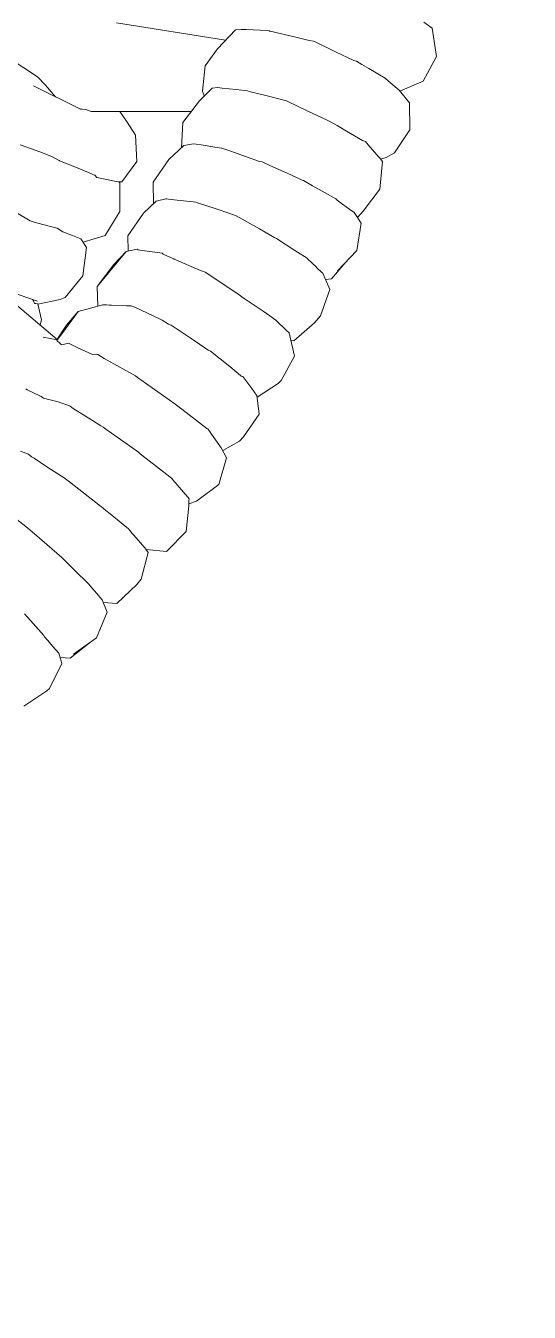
# Model space of a CAD drawing. Header units: centimetres. Extents: x 5488 to 20269, y -31398 to -19684.
# Drawn here: x 6756.12 to 6763.85, y -23193.05 to -23173.31 of the extents above; entities that cross this region are included whole.
import ezdxf

# ---------------------------------------------------------------- set-up
doc = ezdxf.new("R2010")
doc.units = ezdxf.units.CM
doc.layers.add('xxx_Auto_Kaplama_Ahşap Tarama', color=16, linetype='Continuous', lineweight=5)
doc.layers.add('xxx_Auto_Tefris_Tefris', color=32, linetype='Continuous', lineweight=15)

# ---------------------------------------------------------------- blocks, each defined once
blk = doc.blocks.new('trtetre')
at = {"color": 0, "linetype": 'ByBlock'}
for points in [[(402.864, 70.465), (403.219, 70.702)], [(402.632, 70.046), (402.821, 70.43)], [(402.864, 70.465), (402.821, 70.43)], [(402.191, 69.717), (402.505, 69.967)], [(402.659, 69.956), (402.505, 69.967)], [(402.679, 69.89), (402.632, 70.046)], [(402.1, 69.653), (402.456, 69.903)], [(402.777, 69.779), (402.679, 69.89)], [(402.849, 69.696), (402.777, 69.779)], [(401.937, 69.259), (402.1, 69.653)], [(402.849, 69.696), (402.9, 69.638)], [(402.9, 69.638), (402.91, 69.62)], [(403.073, 69.436), (402.91, 69.62)], [(403.205, 69.287), (403.073, 69.436)], [(401.788, 69.128), (401.482, 68.833)], [(401.788, 69.128), (401.996, 69.113)], [(402.015, 69.069), (401.937, 69.259)], [(402.132, 68.932), (402.015, 69.069)], [(402.14, 68.922), (402.132, 68.932)], [(402.14, 68.922), (402.226, 68.824)], [(401.31, 68.344), (401.418, 68.754)], [(401.482, 68.833), (401.418, 68.754)], [(402.231, 68.821), (402.226, 68.824)], [(402.433, 68.621), (402.231, 68.821)], [(402.508, 68.546), (402.433, 68.621)], [(402.508, 68.546), (402.631, 68.425)], [(400.727, 68.022), (401.028, 68.328)], [(401.028, 68.328), (401.34, 68.297)], [(401.353, 68.278), (401.31, 68.344)], [(402.636, 68.422), (402.631, 68.425)], [(402.864, 68.223), (402.636, 68.422)], [(401.358, 68.274), (401.353, 68.278)], [(401.53, 68.079), (401.358, 68.274)], [(403.089, 68.027), (402.864, 68.223)], [(400.727, 68.022), (400.684, 67.626)], [(401.557, 68.048), (401.53, 68.079)], [(401.557, 68.048), (401.587, 68.012)], [(401.587, 68.012), (401.61, 67.982)], [(401.893, 67.751), (401.61, 67.982)], [(403.089, 68.027), (403.184, 67.944)], [(403.187, 67.943), (403.184, 67.944)], [(403.372, 67.802), (403.187, 67.943)], [(401.958, 67.697), (401.893, 67.751)], [(400.221, 67.301), (400.567, 67.558)], [(400.682, 67.596), (400.567, 67.558)], [(400.683, 67.549), (400.681, 67.518)], [(400.684, 67.626), (400.682, 67.573)], [(400.682, 67.573), (400.683, 67.549)], [(401.958, 67.697), (402.032, 67.639)], [(402.039, 67.634), (402.032, 67.639)], [(402.371, 67.374), (402.039, 67.634)], [(400.699, 67.497), (400.681, 67.518)], [(400.699, 67.497), (400.929, 67.229)], [(402.518, 67.258), (402.371, 67.374)], [(400.104, 66.89), (400.221, 67.301)], [(400.929, 67.229), (400.939, 67.214)], [(400.939, 67.214), (400.948, 67.204)], [(400.951, 67.201), (400.948, 67.204)], [(401.023, 67.145), (400.951, 67.201)], [(401.403, 66.849), (401.023, 67.145)], [(402.518, 67.258), (402.575, 67.213)], [(402.582, 67.209), (402.575, 67.213)], [(402.864, 67.027), (402.582, 67.209)], [(403.06, 66.898), (402.864, 67.027)], [(399.908, 66.636), (400.164, 66.776)], [(400.104, 66.89), (400.186, 66.735)], [(401.434, 66.822), (401.403, 66.849)], [(401.434, 66.822), (401.455, 66.805)], [(401.543, 66.743), (401.455, 66.805)], [(403.06, 66.898), (403.1, 66.875)], [(403.1, 66.875), (403.108, 66.865)], [(403.136, 66.843), (403.108, 66.865)], [(403.136, 66.843), (403.146, 66.834)], [(403.267, 66.786), (403.146, 66.834)], [(399.604, 66.219), (399.845, 66.568)], [(399.908, 66.636), (399.845, 66.568)], [(400.336, 66.53), (400.186, 66.735)], [(401.957, 66.45), (401.543, 66.743)], [(400.336, 66.53), (400.369, 66.479)], [(400.369, 66.479), (400.392, 66.444)], [(400.405, 66.439), (400.392, 66.444)], [(400.793, 66.143), (400.405, 66.439)], [(401.957, 66.45), (401.998, 66.422)], [(402.033, 66.401), (401.998, 66.422)], [(402.164, 66.319), (402.033, 66.401)], [(399.638, 65.931), (399.604, 66.219)], [(402.458, 66.134), (402.164, 66.319)], [(399.311, 65.75), (399.635, 65.958)], [(400.793, 66.143), (400.892, 66.067)], [(400.893, 66.066), (400.892, 66.067)], [(400.899, 66.064), (400.893, 66.066)], [(401.419, 65.694), (400.899, 66.064)], [(402.458, 66.134), (402.508, 66.097)], [(402.526, 66.09), (402.508, 66.097)], [(402.65, 66.045), (402.526, 66.09)], [(402.69, 66.03), (402.65, 66.045)], [(402.69, 66.03), (402.914, 65.975)], [(402.914, 65.975), (402.953, 65.948)], [(399.639, 65.932), (399.638, 65.931)], [(399.644, 65.93), (399.639, 65.932)], [(399.646, 65.927), (399.644, 65.93)], [(399.682, 65.877), (399.646, 65.927)], [(399.718, 65.825), (399.682, 65.877)], [(399.718, 65.825), (399.856, 65.642)], [(402.974, 65.938), (402.953, 65.948)], [(402.974, 65.938), (403.168, 65.848)], [(403.168, 65.848), (403.188, 65.833)], [(399.06, 65.33), (399.267, 65.703)], [(399.311, 65.75), (399.267, 65.703)], [(399.88, 65.635), (399.856, 65.642)], [(399.886, 65.631), (399.88, 65.635)], [(399.889, 65.629), (399.886, 65.631)], [(400.056, 65.491), (399.889, 65.629)], [(401.419, 65.694), (401.451, 65.671)], [(401.451, 65.671), (401.5, 65.636)], [(401.5, 65.636), (401.501, 65.634)], [(401.983, 65.364), (401.501, 65.634)], [(400.056, 65.491), (400.35, 65.255)], [(402.08, 65.307), (401.983, 65.364)], [(399.145, 64.974), (399.06, 65.33)], [(400.387, 65.237), (400.35, 65.255)], [(400.424, 65.211), (400.387, 65.237)], [(400.616, 65.081), (400.424, 65.211)], [(402.08, 65.307), (402.084, 65.305)], [(402.094, 65.302), (402.084, 65.305)], [(402.094, 65.302), (402.163, 65.304)], [(402.386, 65.203), (402.163, 65.304)], [(402.386, 65.203), (402.529, 65.13)], [(398.754, 64.818), (399.072, 65.094)], [(399.072, 65.094), (399.117, 65.092)], [(399.186, 64.935), (399.145, 64.974)], [(400.616, 65.081), (400.953, 64.855)], [(402.385, 64.647), (402.636, 64.987)], [(402.529, 65.13), (402.635, 65.157)], [(402.562, 64.856), (402.71, 65.078)], [(402.644, 65.15), (402.635, 65.157)], [(402.636, 64.987), (402.712, 65.091)], [(402.666, 65.132), (402.644, 65.15)], [(402.666, 65.132), (402.712, 65.091)], [(402.704, 65.081), (402.707, 65.079)], [(402.705, 65.072), (403.887, 64.077)], [(402.707, 65.079), (402.918, 65.037)], [(398.754, 64.818), (398.66, 64.71)], [(399.189, 64.932), (399.186, 64.935)], [(399.189, 64.932), (399.344, 64.781)], [(399.344, 64.781), (399.347, 64.777)], [(399.442, 64.711), (399.347, 64.777)], [(400.995, 64.839), (400.953, 64.855)], [(401.093, 64.779), (400.995, 64.839)], [(401.136, 64.758), (401.093, 64.779)], [(402.385, 64.647), (402.562, 64.856)], [(402.944, 64.771), (402.968, 64.851)], [(403.004, 64.528), (402.944, 64.771)], [(398.52, 64.309), (398.66, 64.71)], [(399.542, 64.641), (399.442, 64.711)], [(399.542, 64.641), (399.832, 64.445)], [(401.136, 64.758), (401.511, 64.58)], [(401.511, 64.58), (401.571, 64.56)], [(402.005, 64.544), (402.385, 64.647)], [(399.835, 64.444), (399.832, 64.445)], [(399.926, 64.381), (399.835, 64.444)], [(400.161, 64.222), (399.926, 64.381)], [(401.593, 64.56), (401.571, 64.56)], [(401.64, 64.559), (401.593, 64.56)], [(401.64, 64.559), (401.873, 64.547)], [(401.873, 64.547), (401.908, 64.546)], [(401.908, 64.546), (401.948, 64.544)], [(401.948, 64.544), (402.005, 64.544)], [(402.089, 64.261), (402.083, 64.565)], [(402.309, 64.098), (402.584, 64.429)], [(402.658, 64.461), (402.584, 64.429)], [(402.658, 64.461), (403.003, 64.531)], [(403.04, 64.523), (403.004, 64.528)], [(403.007, 64.488), (403.304, 64.383)], [(403.04, 64.523), (403.053, 64.521)], [(403.053, 64.521), (403.067, 64.48)], [(403.067, 64.48), (403.084, 64.461)], [(398.628, 64.055), (398.52, 64.309)], [(400.161, 64.222), (400.434, 64.04)], [(401.836, 63.924), (402.089, 64.261)], [(401.917, 64.05), (402.089, 64.261)], [(398.107, 63.706), (398.403, 64.022)], [(398.285, 63.896), (398.495, 64.145)], [(398.495, 64.145), (398.586, 64.153)], [(398.629, 64.054), (398.628, 64.055)], [(398.722, 63.97), (398.63, 64.054)], [(400.46, 64.031), (400.434, 64.04)], [(400.503, 64.013), (400.46, 64.031)], [(400.909, 63.84), (400.503, 64.013)], [(401.647, 63.725), (401.917, 64.05)], [(402.309, 64.098), (402.253, 63.664)], [(398.726, 63.966), (398.722, 63.97)], [(398.726, 63.966), (398.862, 63.837)], [(398.862, 63.837), (398.869, 63.828)], [(399.015, 63.732), (398.869, 63.828)], [(400.912, 63.838), (400.909, 63.84)], [(400.912, 63.838), (401.058, 63.773)], [(401.647, 63.725), (401.836, 63.924)], [(398.036, 63.291), (398.107, 63.706)], [(399.054, 63.706), (399.015, 63.732)], [(399.054, 63.706), (399.338, 63.523)], [(401.058, 63.773), (401.077, 63.764)], [(401.077, 63.764), (401.093, 63.749)], [(401.361, 63.715), (401.093, 63.749)], [(401.361, 63.715), (401.437, 63.702)], [(401.437, 63.702), (401.462, 63.698)], [(401.462, 63.698), (401.476, 63.688)], [(401.476, 63.688), (401.647, 63.725)], [(401.62, 63.483), (401.615, 63.718)], [(402.34, 63.527), (402.253, 63.664)], [(399.363, 63.514), (399.338, 63.523)], [(399.512, 63.428), (399.363, 63.514)], [(399.599, 63.378), (399.512, 63.428)], [(401.382, 63.133), (401.62, 63.483)], [(401.741, 63.11), (401.97, 63.48)], [(401.97, 63.48), (402.307, 63.579)], [(402.471, 63.477), (402.34, 63.527)], [(402.577, 63.438), (402.471, 63.477)], [(402.577, 63.438), (402.618, 63.423)], [(402.618, 63.423), (402.706, 63.368)], [(398.092, 63.201), (398.007, 63.107)], [(398.145, 63.125), (398.036, 63.291)], [(398.095, 63.201), (398.092, 63.201)], [(399.599, 63.378), (399.957, 63.174)], [(402.849, 63.328), (402.706, 63.368)], [(403.056, 63.271), (402.849, 63.328)], [(403.056, 63.271), (403.118, 63.254)], [(403.118, 63.254), (403.334, 63.127)], [(397.751, 62.765), (398.007, 63.107)], [(398.21, 63.078), (398.145, 63.125)], [(398.325, 62.995), (398.21, 63.078)], [(398.325, 62.995), (398.405, 62.937)], [(399.959, 63.174), (399.957, 63.174)], [(400.056, 63.141), (399.959, 63.174)], [(400.266, 63.071), (400.056, 63.141)], [(400.266, 63.071), (400.549, 62.979)], [(401.183, 62.951), (401.382, 63.133)], [(401.745, 62.67), (401.741, 63.11)], [(398.405, 62.937), (398.425, 62.917)], [(398.589, 62.824), (398.425, 62.917)], [(398.785, 62.714), (398.589, 62.824)], [(400.549, 62.979), (400.578, 62.965)], [(400.615, 62.961), (400.578, 62.965)], [(400.862, 62.935), (400.615, 62.961)], [(400.862, 62.935), (400.994, 62.922)], [(400.994, 62.922), (401.023, 62.917)], [(401.023, 62.917), (401.035, 62.915)], [(401.035, 62.915), (401.183, 62.951)], [(401.23, 62.661), (401.227, 62.991)], [(397.712, 62.342), (397.751, 62.765)], [(398.785, 62.714), (398.925, 62.636)], [(398.944, 62.63), (398.925, 62.636)], [(399.176, 62.523), (398.944, 62.63)], [(400.993, 62.313), (401.23, 62.661)], [(401.484, 62.343), (401.715, 62.653)], [(401.715, 62.653), (401.762, 62.656)], [(401.745, 62.67), (401.758, 62.656)], [(401.802, 62.648), (401.762, 62.656)], [(401.825, 62.642), (401.802, 62.648)], [(401.825, 62.642), (402.095, 62.588)], [(399.438, 62.402), (399.176, 62.523)], [(399.438, 62.402), (399.558, 62.348)], [(402.095, 62.588), (402.127, 62.554)], [(402.145, 62.545), (402.127, 62.554)], [(402.145, 62.545), (402.222, 62.51)], [(402.408, 62.437), (402.222, 62.51)], [(402.668, 62.332), (402.408, 62.437)], [(397.525, 62.211), (397.29, 61.857)], [(397.525, 62.211), (397.655, 62.283)], [(397.655, 62.283), (397.74, 62.305)], [(397.762, 62.278), (397.712, 62.342)], [(397.761, 62.278), (397.768, 62.275)], [(397.866, 62.162), (397.768, 62.275)], [(399.597, 62.34), (399.558, 62.348)], [(399.797, 62.27), (399.597, 62.34)], [(400.068, 62.175), (399.797, 62.27)], [(400.762, 62.098), (400.993, 62.313)], [(401.503, 61.937), (401.484, 62.343)], [(402.676, 62.328), (402.668, 62.332)], [(402.676, 62.328), (402.776, 62.271)], [(402.973, 62.195), (402.776, 62.271)], [(397.932, 62.085), (397.866, 62.162)], [(397.932, 62.085), (397.973, 62.035)], [(398.018, 62.02), (397.973, 62.035)], [(398.265, 61.875), (398.018, 62.02)], [(400.068, 62.175), (400.176, 62.138)], [(400.176, 62.138), (400.179, 62.136)], [(400.284, 62.12), (400.18, 62.136)], [(400.495, 62.089), (400.284, 62.12)], [(400.495, 62.089), (400.571, 62.078)], [(400.571, 62.078), (400.614, 62.069)], [(400.614, 62.069), (400.762, 62.098)], [(400.777, 61.743), (400.799, 62.132)], [(403.273, 62.088), (402.973, 62.195)], [(397.294, 61.443), (397.29, 61.857)], [(398.407, 61.791), (398.265, 61.875)], [(401.503, 61.937), (401.631, 61.738)], [(398.407, 61.791), (398.537, 61.717)], [(398.559, 61.709), (398.537, 61.717)], [(398.865, 61.564), (398.559, 61.709)], [(400.521, 61.411), (400.777, 61.743)], [(401.743, 61.577), (401.631, 61.738)], [(397.456, 61.249), (397.294, 61.443)], [(399.007, 61.497), (398.865, 61.564)], [(399.007, 61.497), (399.165, 61.423)], [(399.165, 61.423), (399.184, 61.411)], [(402.128, 61.577), (400.648, 61.575)], [(402.181, 61.577), (402.128, 61.577)], [(402.263, 61.544), (402.181, 61.577)], [(402.263, 61.544), (402.314, 61.537)], [(402.314, 61.537), (402.354, 61.534)], [(402.339, 61.542), (403.071, 61.18)], [(397.088, 61.11), (397.444, 61.263)], [(397.58, 61.141), (397.456, 61.249)], [(399.463, 61.341), (399.184, 61.411)], [(399.649, 61.294), (399.463, 61.341)], [(399.649, 61.294), (399.76, 61.268)], [(399.76, 61.268), (399.783, 61.259)], [(399.958, 61.239), (399.783, 61.259)], [(400.171, 61.217), (399.958, 61.239)], [(400.171, 61.217), (400.206, 61.213)], [(400.239, 61.207), (400.324, 61.217)], [(400.324, 61.217), (400.521, 61.411)], [(400.474, 61.262), (400.432, 60.874)], [(400.474, 61.262), (400.446, 61.337)], [(402.732, 61.348), (402.884, 61.171)], [(396.882, 60.729), (397.088, 61.11)], [(397.58, 61.141), (397.594, 61.129)], [(397.594, 61.129), (397.659, 61.075)], [(397.659, 61.075), (397.668, 61.065)], [(397.92, 60.917), (397.669, 61.065)], [(400.206, 61.213), (400.239, 61.207)], [(402.884, 61.171), (403.006, 61.041)], [(403.006, 61.041), (403.429, 60.768)], [(398.028, 60.853), (397.92, 60.917)], [(398.028, 60.853), (398.111, 60.804)], [(400.245, 60.612), (400.432, 60.874)], [(396.882, 60.729), (396.948, 60.295)], [(398.153, 60.791), (398.111, 60.804)], [(398.432, 60.657), (398.153, 60.791)], [(398.724, 60.518), (398.432, 60.657)], [(398.724, 60.518), (398.772, 60.495)], [(398.834, 60.485), (398.772, 60.495)], [(399.04, 60.435), (398.834, 60.485)], [(399.436, 60.341), (399.04, 60.435)], [(399.965, 60.319), (400.245, 60.612)], [(400.119, 60.48), (401.792, 60.215)], [(397.077, 60.205), (396.948, 60.295)], [(399.436, 60.341), (399.444, 60.34)], [(399.444, 60.34), (399.448, 60.338)], [(399.589, 60.327), (399.448, 60.338)], [(399.803, 60.317), (399.589, 60.327)], [(399.803, 60.317), (399.878, 60.314)], [(399.878, 60.314), (399.965, 60.319)]]:
    blk.add_lwpolyline(points, dxfattribs=at)

msp = doc.modelspace()

# ---------------------------------------------------------------- hatches: boundary and pattern name
at = {"layer": 'xxx_Auto_Kaplama_Ahşap Tarama'}
h = msp.add_hatch(dxfattribs=at)
h.set_pattern_fill('AR-CONC', color=256, scale=0.5)
h.set_pattern_definition([(50, (809.53, -3617.59), (91.09233, -7.96954), [9.525, -104.775]), (355, (809.53, -3617.59), (-17.6217, 95.52842), [7.62, -83.8203]), (100.45144, (817.12, -3618.255), (73.47062, 87.55888), [8.095, -89.04512]), (46.1842, (809.53, -3592.19), (135.5395, -21.02116), [14.2875, -157.1625]), (96.63556, (820.83, -3593.94), (118.70207, 123.71306), [12.1425, -133.5678]), (351.18415, (809.53, -3592.19), (118.70207, 123.71306), [11.43, -125.72987]), (21, (822.23, -3598.54), (75.8072, -51.1326), [9.525, -104.775]), (326, (822.23, -3598.54), (30.901, 92.09398), [7.62, -83.82]), (71.45144, (828.55, -3602.8), (106.7082, 40.96138), [8.095, -89.04497]), (37.5, (809.53, -3617.59), (1.5443, 42.27752), [0, -82.804, 0, -85.09, 0, -84.1375]), (7.5, (809.53, -3617.59), (33.40983, 50.09029), [0, -48.514, 0, -80.899, 0, -32.0675]), (327.5, (781.21, -3617.59), (67.795298, -2.864372), [0, -31.75, 0, -99.06, 0, -131.445]), (317.5, (768.51, -3617.59), (74.06459, 12.71325), [0, -41.275, 0, -65.786, 0, -93.345])])
edge = h.paths.add_edge_path()
edge.add_line((9312.934, -27555.319), (9330.626, -27555.319))
edge.add_arc((9330.626, -27548.319), 7, 270, 349.5592)
edge.add_arc((-12655703.852, 2009176.564), 12827763.879, 350.8642093147, 350.8644691226)
edge.add_line((9346.746, -27492.157), (9332.45, -27492.157))
edge.add_line((9332.45, -27492.157), (9332.449, -27061.102))
edge.add_line((9332.449, -27061.102), (9346.746, -27061.102))
edge.add_arc((-12660642.429, -2064524.007), 12832765.905, 9.1355309233, 9.1357906395)
edge.add_arc((9330.626, -27004.939), 7, 10.4408, 90)
edge.add_line((9330.626, -26997.939), (9312.934, -26997.939))
edge.add_arc((9312.934, -27004.939), 7, 90, 170.4864)
edge.add_arc((10864.464, -27276.629), 1582.138, 170.069442, 189.930558)
edge.add_arc((9312.934, -27548.319), 7, 189.5136, 270)

# ---------------------------------------------------------------- block references
at = {"layer": 'xxx_Auto_Tefris_Tefris', "rotation": 180}
msp.add_blockref('trtetre', (7159.311, -23113.049), dxfattribs=at)

doc.saveas('drawing.dxf')
